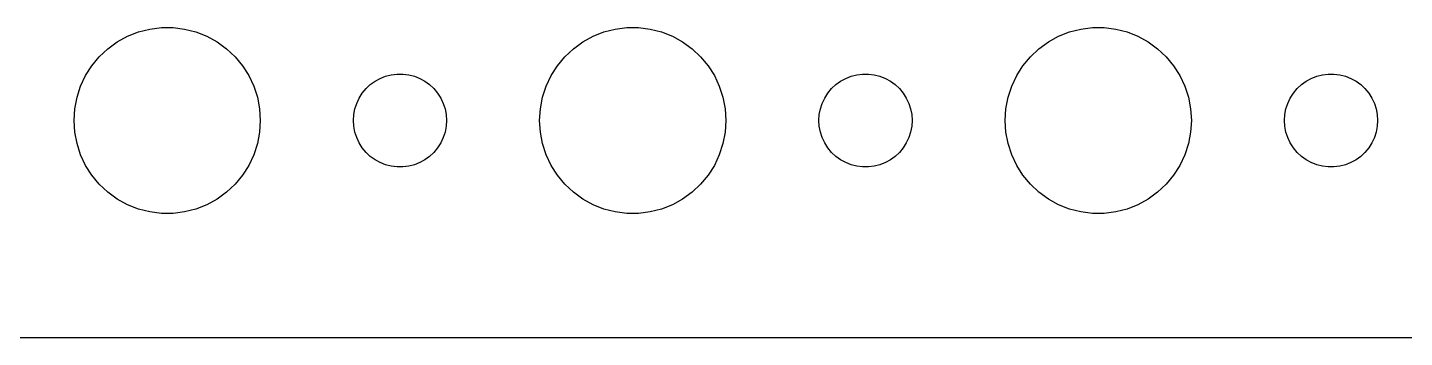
# Model space of a CAD drawing. Header units: metres. Extents: x -82 to 82, y -37 to 37.
# Drawn here: x -4.5 to 39.87, y -36.99 to -27.01 of the extents above; entities that cross this region are included whole.
import ezdxf

# ---------------------------------------------------------------- set-up
doc = ezdxf.new("R2010")
doc.units = ezdxf.units.M

msp = doc.modelspace()

# ---------------------------------------------------------------- linework, layer by layer
for p, q in [((-0.92705, -27.1468), (-0.56213, -27.0531)), ((-0.56213, -27.0531), (-0.18837, -27.0059)), ((-0.18837, -27.0059), (0.18837, -27.0059)), ((0.18837, -27.0059), (0.56213, -27.0531)), ((0.56213, -27.0531), (0.92705, -27.1468)), ((14.0729, -27.1468), (14.4379, -27.0531)), ((14.4379, -27.0531), (14.8116, -27.0059)), ((14.8116, -27.0059), (15.1884, -27.0059)), ((15.1884, -27.0059), (15.5621, -27.0531)), ((15.5621, -27.0531), (15.927, -27.1468)), ((29.0729, -27.1468), (29.4379, -27.0531)), ((29.4379, -27.0531), (29.8116, -27.0059)), ((29.8116, -27.0059), (30.1884, -27.0059)), ((30.1884, -27.0059), (30.5621, -27.0531)), ((30.5621, -27.0531), (30.927, -27.1468)), ((-1.91226, -27.6884), (-1.60747, -27.467)), ((-1.60747, -27.467), (-1.27733, -27.2855)), ((-1.27733, -27.2855), (-0.92705, -27.1468)), ((0.92705, -27.1468), (1.27733, -27.2855)), ((1.27733, -27.2855), (1.60747, -27.467)), ((1.60747, -27.467), (1.91226, -27.6884)), ((13.0877, -27.6884), (13.3925, -27.467)), ((13.3925, -27.467), (13.7227, -27.2855)), ((13.7227, -27.2855), (14.0729, -27.1468)), ((15.927, -27.1468), (16.2773, -27.2855)), ((16.2773, -27.2855), (16.6075, -27.467)), ((16.6075, -27.467), (16.9123, -27.6884)), ((28.0877, -27.6884), (28.3925, -27.467)), ((28.3925, -27.467), (28.7227, -27.2855)), ((28.7227, -27.2855), (29.0729, -27.1468)), ((30.927, -27.1468), (31.2773, -27.2855)), ((31.2773, -27.2855), (31.6075, -27.467)), ((31.6075, -27.467), (31.9123, -27.6884)), ((-2.42705, -28.2366), (-2.1869, -27.9464)), ((-2.1869, -27.9464), (-1.91226, -27.6884)), ((1.91226, -27.6884), (2.1869, -27.9464)), ((2.1869, -27.9464), (2.42705, -28.2366)), ((12.5729, -28.2366), (12.8131, -27.9464)), ((12.8131, -27.9464), (13.0877, -27.6884)), ((16.9123, -27.6884), (17.1869, -27.9464)), ((17.1869, -27.9464), (17.427, -28.2366)), ((27.5729, -28.2366), (27.8131, -27.9464)), ((27.8131, -27.9464), (28.0877, -27.6884)), ((31.9123, -27.6884), (32.1869, -27.9464)), ((32.1869, -27.9464), (32.427, -28.2366)), ((-2.62891, -28.5547), (-2.42705, -28.2366)), ((2.42705, -28.2366), (2.62891, -28.5547)), ((12.3711, -28.5547), (12.5729, -28.2366)), ((17.427, -28.2366), (17.6289, -28.5547)), ((27.3711, -28.5547), (27.5729, -28.2366)), ((32.427, -28.2366), (32.6289, -28.5547)), ((-2.78932, -28.8956), (-2.62891, -28.5547)), ((2.62891, -28.5547), (2.78932, -28.8956)), ((6.54385, -28.8442), (6.69626, -28.7335)), ((6.69626, -28.7335), (6.86133, -28.6427)), ((6.86133, -28.6427), (7.03647, -28.5734)), ((7.03647, -28.5734), (7.21892, -28.5266)), ((7.21892, -28.5266), (7.40581, -28.503)), ((7.40581, -28.503), (7.59418, -28.503)), ((7.59418, -28.503), (7.78107, -28.5266)), ((7.78107, -28.5266), (7.96352, -28.5734)), ((7.96352, -28.5734), (8.13866, -28.6427)), ((8.13866, -28.6427), (8.30373, -28.7335)), ((8.30373, -28.7335), (8.45613, -28.8442)), ((12.2107, -28.8956), (12.3711, -28.5547)), ((17.6289, -28.5547), (17.7893, -28.8956)), ((21.5439, -28.8442), (21.6963, -28.7335)), ((21.6963, -28.7335), (21.8613, -28.6427)), ((21.8613, -28.6427), (22.0365, -28.5734)), ((22.0365, -28.5734), (22.2189, -28.5266)), ((22.2189, -28.5266), (22.4058, -28.503)), ((22.4058, -28.503), (22.5942, -28.503)), ((22.5942, -28.503), (22.7811, -28.5266)), ((22.7811, -28.5266), (22.9635, -28.5734)), ((22.9635, -28.5734), (23.1387, -28.6427)), ((23.1387, -28.6427), (23.3037, -28.7335)), ((23.3037, -28.7335), (23.4561, -28.8442)), ((27.2107, -28.8956), (27.3711, -28.5547)), ((32.6289, -28.5547), (32.7893, -28.8956)), ((36.5439, -28.8442), (36.6963, -28.7335)), ((36.6963, -28.7335), (36.8613, -28.6427)), ((36.8613, -28.6427), (37.0365, -28.5734)), ((37.0365, -28.5734), (37.2189, -28.5266)), ((37.2189, -28.5266), (37.4058, -28.503)), ((37.4058, -28.503), (37.5942, -28.503)), ((37.5942, -28.503), (37.7811, -28.5266)), ((37.7811, -28.5266), (37.9635, -28.5734)), ((37.9635, -28.5734), (38.1387, -28.6427)), ((38.1387, -28.6427), (38.3037, -28.7335)), ((38.3037, -28.7335), (38.4561, -28.8442)), ((-2.97633, -29.624), (-2.90575, -29.2539)), ((-2.90575, -29.2539), (-2.78932, -28.8956)), ((2.78932, -28.8956), (2.90575, -29.2539)), ((2.90575, -29.2539), (2.97633, -29.624)), ((6.10533, -29.4478), (6.18553, -29.2774)), ((6.18553, -29.2774), (6.28647, -29.1183)), ((6.28647, -29.1183), (6.40654, -28.9732)), ((6.40654, -28.9732), (6.54385, -28.8442)), ((8.45613, -28.8442), (8.59344, -28.9732)), ((8.59344, -28.9732), (8.71352, -29.1183)), ((8.71352, -29.1183), (8.81445, -29.2774)), ((8.81445, -29.2774), (8.89465, -29.4478)), ((12.0237, -29.624), (12.0942, -29.2539)), ((12.0942, -29.2539), (12.2107, -28.8956)), ((17.7893, -28.8956), (17.9057, -29.2539)), ((17.9057, -29.2539), (17.9763, -29.624)), ((21.1053, -29.4478), (21.1855, -29.2774)), ((21.1855, -29.2774), (21.2865, -29.1183)), ((21.2865, -29.1183), (21.4065, -28.9732)), ((21.4065, -28.9732), (21.5439, -28.8442)), ((23.4561, -28.8442), (23.5934, -28.9732)), ((23.5934, -28.9732), (23.7135, -29.1183)), ((23.7135, -29.1183), (23.8145, -29.2774)), ((23.8145, -29.2774), (23.8947, -29.4478)), ((27.0237, -29.624), (27.0942, -29.2539)), ((27.0942, -29.2539), (27.2107, -28.8956)), ((32.7893, -28.8956), (32.9057, -29.2539)), ((32.9057, -29.2539), (32.9763, -29.624)), ((36.1053, -29.4478), (36.1855, -29.2774)), ((36.1855, -29.2774), (36.2865, -29.1183)), ((36.2865, -29.1183), (36.4065, -28.9732)), ((36.4065, -28.9732), (36.5439, -28.8442)), ((38.4561, -28.8442), (38.5934, -28.9732)), ((38.5934, -28.9732), (38.7135, -29.1183)), ((38.7135, -29.1183), (38.8145, -29.2774)), ((38.8145, -29.2774), (38.8947, -29.4478)), ((-3, -30), (-2.97633, -29.624)), ((2.97633, -29.624), (3, -30)), ((6.01183, -29.812), (6.04712, -29.627)), ((6.04712, -29.627), (6.10533, -29.4478)), ((8.89465, -29.4478), (8.95287, -29.627)), ((8.95287, -29.627), (8.98816, -29.812)), ((12, -30), (12.0237, -29.624)), ((17.9763, -29.624), (18, -30)), ((21.0118, -29.812), (21.0471, -29.627)), ((21.0471, -29.627), (21.1053, -29.4478)), ((23.8947, -29.4478), (23.9529, -29.627)), ((23.9529, -29.627), (23.9882, -29.812)), ((27, -30), (27.0237, -29.624)), ((32.9763, -29.624), (33, -30)), ((36.0118, -29.812), (36.0471, -29.627)), ((36.0471, -29.627), (36.1053, -29.4478)), ((38.8947, -29.4478), (38.9529, -29.627)), ((38.9529, -29.627), (38.9882, -29.812)), ((-2.97633, -30.376), (-3, -30)), ((3, -30), (2.97633, -30.376)), ((6, -30), (6.01183, -29.812)), ((6.01183, -30.188), (6, -30)), ((8.98816, -29.812), (9, -30)), ((9, -30), (8.98816, -30.188)), ((12.0237, -30.376), (12, -30)), ((18, -30), (17.9763, -30.376)), ((21, -30), (21.0118, -29.812)), ((21.0118, -30.188), (21, -30)), ((23.9882, -29.812), (24, -30)), ((24, -30), (23.9882, -30.188)), ((27.0237, -30.376), (27, -30)), ((33, -30), (32.9763, -30.376)), ((36, -30), (36.0118, -29.812)), ((36.0118, -30.188), (36, -30)), ((38.9882, -29.812), (39, -30)), ((39, -30), (38.9882, -30.188)), ((-2.90575, -30.7461), (-2.97633, -30.376)), ((2.97633, -30.376), (2.90575, -30.7461)), ((6.04712, -30.373), (6.01183, -30.188)), ((6.10533, -30.5522), (6.04712, -30.373)), ((6.18553, -30.7226), (6.10533, -30.5522)), ((8.89465, -30.5522), (8.81445, -30.7226)), ((8.95287, -30.373), (8.89465, -30.5522)), ((8.98816, -30.188), (8.95287, -30.373)), ((12.0942, -30.7461), (12.0237, -30.376)), ((17.9763, -30.376), (17.9057, -30.7461)), ((21.0471, -30.373), (21.0118, -30.188)), ((21.1053, -30.5522), (21.0471, -30.373)), ((21.1855, -30.7226), (21.1053, -30.5522)), ((23.8947, -30.5522), (23.8145, -30.7226)), ((23.9529, -30.373), (23.8947, -30.5522)), ((23.9882, -30.188), (23.9529, -30.373)), ((27.0942, -30.7461), (27.0237, -30.376)), ((32.9763, -30.376), (32.9057, -30.7461)), ((36.0471, -30.373), (36.0118, -30.188)), ((36.1053, -30.5522), (36.0471, -30.373)), ((36.1855, -30.7226), (36.1053, -30.5522)), ((38.8947, -30.5522), (38.8145, -30.7226)), ((38.9529, -30.373), (38.8947, -30.5522)), ((38.9882, -30.188), (38.9529, -30.373)), ((-2.78932, -31.1044), (-2.90575, -30.7461)), ((2.90575, -30.7461), (2.78932, -31.1044)), ((6.28647, -30.8817), (6.18553, -30.7226)), ((6.40654, -31.0268), (6.28647, -30.8817)), ((6.54385, -31.1558), (6.40654, -31.0268)), ((8.59344, -31.0268), (8.45613, -31.1558)), ((8.71352, -30.8817), (8.59344, -31.0268)), ((8.81445, -30.7226), (8.71352, -30.8817)), ((12.2107, -31.1044), (12.0942, -30.7461)), ((17.9057, -30.7461), (17.7893, -31.1044)), ((21.2865, -30.8817), (21.1855, -30.7226)), ((21.4065, -31.0268), (21.2865, -30.8817)), ((21.5439, -31.1558), (21.4065, -31.0268)), ((23.5934, -31.0268), (23.4561, -31.1558)), ((23.7135, -30.8817), (23.5934, -31.0268)), ((23.8145, -30.7226), (23.7135, -30.8817)), ((27.2107, -31.1044), (27.0942, -30.7461)), ((32.9057, -30.7461), (32.7893, -31.1044)), ((36.2865, -30.8817), (36.1855, -30.7226)), ((36.4065, -31.0268), (36.2865, -30.8817)), ((36.5439, -31.1558), (36.4065, -31.0268)), ((38.5934, -31.0268), (38.4561, -31.1558)), ((38.7135, -30.8817), (38.5934, -31.0268)), ((38.8145, -30.7226), (38.7135, -30.8817)), ((-2.62891, -31.4453), (-2.78932, -31.1044)), ((-2.42705, -31.7634), (-2.62891, -31.4453)), ((2.62891, -31.4453), (2.42705, -31.7634)), ((2.78932, -31.1044), (2.62891, -31.4453)), ((6.69626, -31.2665), (6.54385, -31.1558)), ((6.86133, -31.3572), (6.69626, -31.2665)), ((7.03647, -31.4266), (6.86133, -31.3572)), ((7.21892, -31.4734), (7.03647, -31.4266)), ((7.40581, -31.497), (7.21892, -31.4734)), ((7.59418, -31.497), (7.40581, -31.497)), ((7.78107, -31.4734), (7.59418, -31.497)), ((7.96352, -31.4266), (7.78107, -31.4734)), ((8.13866, -31.3572), (7.96352, -31.4266)), ((8.30373, -31.2665), (8.13866, -31.3572)), ((8.45613, -31.1558), (8.30373, -31.2665)), ((12.3711, -31.4453), (12.2107, -31.1044)), ((12.5729, -31.7634), (12.3711, -31.4453)), ((17.6289, -31.4453), (17.427, -31.7634)), ((17.7893, -31.1044), (17.6289, -31.4453)), ((21.6963, -31.2665), (21.5439, -31.1558)), ((21.8613, -31.3572), (21.6963, -31.2665)), ((22.0365, -31.4266), (21.8613, -31.3572)), ((22.2189, -31.4734), (22.0365, -31.4266)), ((22.4058, -31.497), (22.2189, -31.4734)), ((22.5942, -31.497), (22.4058, -31.497)), ((22.7811, -31.4734), (22.5942, -31.497)), ((22.9635, -31.4266), (22.7811, -31.4734)), ((23.1387, -31.3572), (22.9635, -31.4266)), ((23.3037, -31.2665), (23.1387, -31.3572)), ((23.4561, -31.1558), (23.3037, -31.2665)), ((27.3711, -31.4453), (27.2107, -31.1044)), ((27.5729, -31.7634), (27.3711, -31.4453)), ((32.6289, -31.4453), (32.427, -31.7634)), ((32.7893, -31.1044), (32.6289, -31.4453)), ((36.6963, -31.2665), (36.5439, -31.1558)), ((36.8613, -31.3572), (36.6963, -31.2665)), ((37.0365, -31.4266), (36.8613, -31.3572)), ((37.2189, -31.4734), (37.0365, -31.4266)), ((37.4058, -31.497), (37.2189, -31.4734)), ((37.5942, -31.497), (37.4058, -31.497)), ((37.7811, -31.4734), (37.5942, -31.497)), ((37.9635, -31.4266), (37.7811, -31.4734)), ((38.1387, -31.3572), (37.9635, -31.4266)), ((38.3037, -31.2665), (38.1387, -31.3572)), ((38.4561, -31.1558), (38.3037, -31.2665)), ((-2.1869, -32.0536), (-2.42705, -31.7634)), ((2.42705, -31.7634), (2.1869, -32.0536)), ((12.8131, -32.0536), (12.5729, -31.7634)), ((17.427, -31.7634), (17.1869, -32.0536)), ((27.8131, -32.0536), (27.5729, -31.7634)), ((32.427, -31.7634), (32.1869, -32.0536)), ((-1.91226, -32.3115), (-2.1869, -32.0536)), ((-1.60747, -32.533), (-1.91226, -32.3115)), ((1.91226, -32.3115), (1.60747, -32.533)), ((2.1869, -32.0536), (1.91226, -32.3115)), ((13.0877, -32.3115), (12.8131, -32.0536)), ((13.3925, -32.533), (13.0877, -32.3115)), ((16.9123, -32.3115), (16.6075, -32.533)), ((17.1869, -32.0536), (16.9123, -32.3115)), ((28.0877, -32.3115), (27.8131, -32.0536)), ((28.3925, -32.533), (28.0877, -32.3115)), ((31.9123, -32.3115), (31.6075, -32.533)), ((32.1869, -32.0536), (31.9123, -32.3115)), ((-1.27733, -32.7145), (-1.60747, -32.533)), ((-0.92705, -32.8532), (-1.27733, -32.7145)), ((1.27733, -32.7145), (0.92705, -32.8532)), ((1.60747, -32.533), (1.27733, -32.7145)), ((13.7227, -32.7145), (13.3925, -32.533)), ((14.0729, -32.8532), (13.7227, -32.7145)), ((16.2773, -32.7145), (15.927, -32.8532)), ((16.6075, -32.533), (16.2773, -32.7145)), ((28.7227, -32.7145), (28.3925, -32.533)), ((29.0729, -32.8532), (28.7227, -32.7145)), ((31.2773, -32.7145), (30.927, -32.8532)), ((31.6075, -32.533), (31.2773, -32.7145)), ((-0.56213, -32.9469), (-0.92705, -32.8532)), ((-0.18837, -32.9941), (-0.56213, -32.9469)), ((0.18837, -32.9941), (-0.18837, -32.9941)), ((0.56213, -32.9469), (0.18837, -32.9941)), ((0.92705, -32.8532), (0.56213, -32.9469)), ((14.4379, -32.9469), (14.0729, -32.8532)), ((14.8116, -32.9941), (14.4379, -32.9469)), ((15.1884, -32.9941), (14.8116, -32.9941)), ((15.5621, -32.9469), (15.1884, -32.9941)), ((15.927, -32.8532), (15.5621, -32.9469)), ((29.4379, -32.9469), (29.0729, -32.8532)), ((29.8116, -32.9941), (29.4379, -32.9469)), ((30.1884, -32.9941), (29.8116, -32.9941)), ((30.5621, -32.9469), (30.1884, -32.9941)), ((30.927, -32.8532), (30.5621, -32.9469)), ((-77.3139, -36.9901), (77.3139, -36.9901))]:
    msp.add_line(p, q)

doc.saveas('drawing.dxf')
